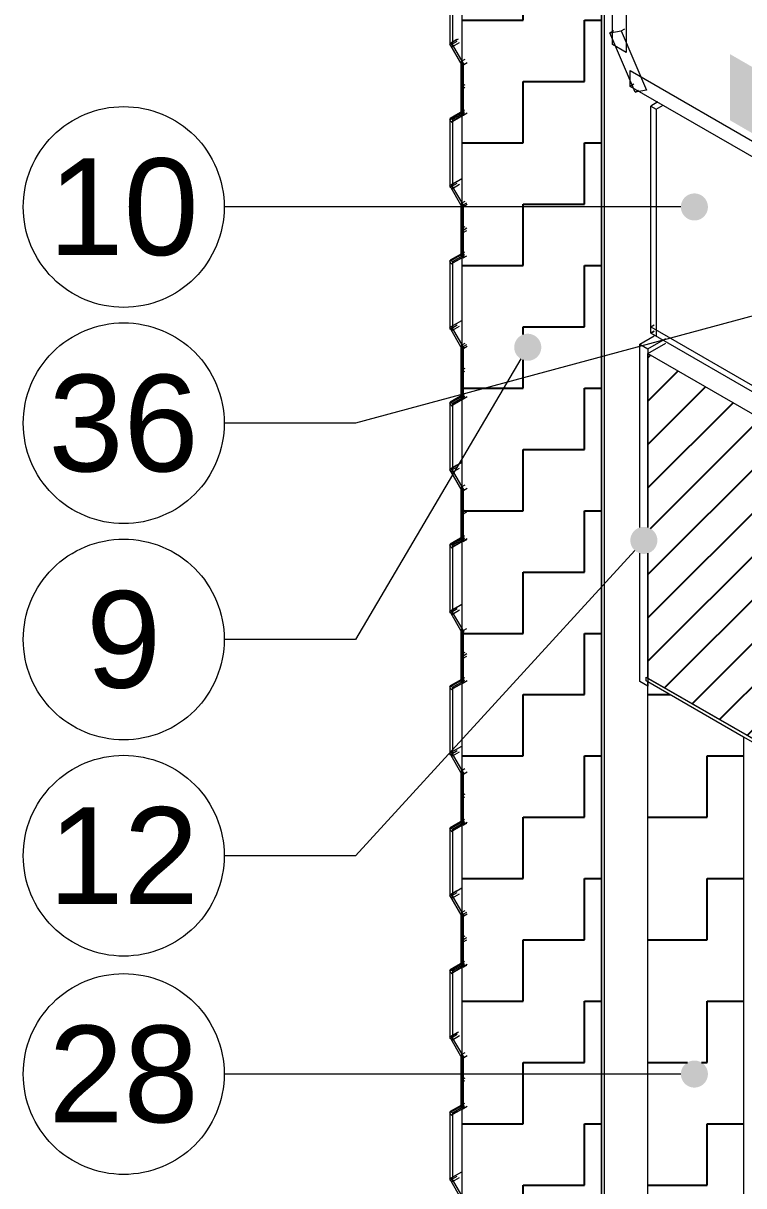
# Model space of a CAD drawing. Header units: millimetres. Extents: x 0 to 5940, y 0 to 8400.
# Drawn here: x 1170 to 1543, y 6318 to 6920 of the extents above; entities that cross this region are included whole.
import ezdxf

# ---------------------------------------------------------------- set-up
doc = ezdxf.new("R2010")
doc.units = ezdxf.units.MM
doc.header["$LTSCALE"] = 20
for name, color, linetype in [('2-DETALLES-ARISTAS', 7, 'Continuous'), ('2-DETALLES-RAYADOS', 8, 'Continuous'), ('3-TEXTOS', 7, 'Continuous')]:
    doc.layers.add(name, color=color, linetype=linetype)
doc.styles.add('ARIAL', font='arial.ttf')

msp = doc.modelspace()

# ---------------------------------------------------------------- hatches: boundary and pattern name
at = {"layer": '2-DETALLES-RAYADOS'}
h = msp.add_hatch(dxfattribs=at)
h.set_pattern_fill('ZIGZAG', scale=5)
h.paths.add_polyline_path([(1397.98, 6946.05), (1397.75, 6945.91), (1397.75, 6945.53), (1397.41, 6945.72), (1397.18, 6945.58), (1397.18, 6900.07), (1397.41, 6899.67), (1397.75, 6899.48), (1397.75, 6899.1), (1397.98, 6898.69), (1397.98, 6898.69), (1397.98, 6898.69), (1397.75, 6898.55), (1397.75, 6886.41), (1397.75, 6885.11), (1397.75, 6872.97), (1397.98, 6872.56), (1397.75, 6872.43), (1397.75, 6872.04), (1397.41, 6872.23), (1397.18, 6872.1), (1397.18, 6826.59), (1397.41, 6826.18), (1397.75, 6825.99), (1397.75, 6825.61), (1397.98, 6825.2), (1397.98, 6825.2), (1397.98, 6825.2), (1397.75, 6825.07), (1397.75, 6812.93), (1397.75, 6811.62), (1397.75, 6799.48), (1397.98, 6799.08), (1397.75, 6798.94), (1397.75, 6798.56), (1397.41, 6798.75), (1397.18, 6798.61), (1397.18, 6273.71), (1469.31, 6232.07), (1469.31, 6232.07), (1469.31, 6232.07), (1469.31, 7133.81), (1397.75, 7092.5), (1397.75, 7092.5), (1397.41, 7092.69), (1397.18, 7092.55), (1397.18, 7047.04), (1397.41, 7046.64), (1397.75, 7046.45), (1397.75, 7046.06), (1397.98, 7045.66), (1397.98, 7045.66), (1397.98, 7045.66), (1397.75, 7045.52), (1397.75, 7033.38), (1397.75, 7032.08), (1397.75, 7019.94), (1397.98, 7019.53), (1397.75, 7019.4), (1397.75, 7019.01), (1397.41, 7019.2), (1397.18, 7019.07), (1397.18, 6973.56), (1397.41, 6973.15), (1397.75, 6972.96), (1397.75, 6972.58), (1397.98, 6972.17), (1397.98, 6972.17), (1397.98, 6972.17), (1397.75, 6972.04), (1397.75, 6959.9), (1397.75, 6958.59), (1397.75, 6946.45)])
h.paths.add_polyline_path([(1438.09, 6751.5), (1437.99, 6750.83), (1437.82, 6750.16), (1437.59, 6749.51), (1437.29, 6748.89), (1436.94, 6748.3), (1436.53, 6747.76), (1436.07, 6747.24), (1435.56, 6746.78), (1435.01, 6746.37), (1434.42, 6746.02), (1433.8, 6745.73), (1433.15, 6745.49), (1432.49, 6745.33), (1431.81, 6745.23), (1431.12, 6745.19), (1430.43, 6745.23), (1429.76, 6745.33), (1429.09, 6745.49), (1428.44, 6745.73), (1427.82, 6746.02), (1427.23, 6746.37), (1426.68, 6746.78), (1426.17, 6747.24), (1425.71, 6747.76), (1425.3, 6748.3), (1424.95, 6748.89), (1424.65, 6749.51), (1424.42, 6750.16), (1424.25, 6750.83), (1424.15, 6751.5), (1424.12, 6752.19), (1424.15, 6752.88), (1424.25, 6753.56), (1424.42, 6754.22), (1424.65, 6754.87), (1424.95, 6755.5), (1425.3, 6756.08), (1425.71, 6756.63), (1426.17, 6757.14), (1426.68, 6757.61), (1427.23, 6758.01), (1427.82, 6758.37), (1428.44, 6758.66), (1429.09, 6758.89), (1429.76, 6759.06), (1430.43, 6759.16), (1431.12, 6759.19), (1431.81, 6759.16), (1432.49, 6759.06), (1433.15, 6758.89), (1433.8, 6758.66), (1434.42, 6758.37), (1435.01, 6758.01), (1435.56, 6757.61), (1436.07, 6757.14), (1436.53, 6756.63), (1436.94, 6756.08), (1437.29, 6755.5), (1437.59, 6754.87), (1437.82, 6754.22), (1437.99, 6753.56), (1438.09, 6752.88), (1438.12, 6752.19)])
h = msp.add_hatch(dxfattribs=at)
h.set_pattern_fill('AR-SAND', scale=0.4)
h.paths.add_polyline_path([(1931.51, 6674.27), (1931.04, 6673.76), (1930.53, 6673.3), (1929.98, 6672.89), (1929.4, 6672.54), (1928.77, 6672.24), (1928.12, 6672.01), (1927.46, 6671.84), (1926.78, 6671.74), (1926.09, 6671.71), (1925.4, 6671.74), (1924.73, 6671.84), (1924.06, 6672.01), (1923.41, 6672.24), (1922.79, 6672.54), (1922.2, 6672.89), (1921.65, 6673.3), (1921.14, 6673.76), (1920.68, 6674.27), (1920.27, 6674.82), (1919.92, 6675.41), (1919.63, 6676.03), (1919.39, 6676.68), (1919.23, 6677.34), (1919.13, 6678.02), (1919.09, 6678.71), (1919.13, 6679.4), (1919.23, 6680.08), (1919.39, 6680.74), (1919.63, 6681.39), (1919.92, 6682.01), (1920.03, 6682.2), (1535.77, 6904.05), (1535.77, 6869.76), (1535.77, 6869.76), (1535.77, 6869.76), (2226.62, 6470.9), (2256.32, 6488.05), (1932.14, 6675.21), (1931.91, 6674.82)])
h.paths.add_polyline_path([(1692.14, 6803.08), (1691.85, 6802.45), (1691.5, 6801.87), (1691.09, 6801.32), (1690.63, 6800.81), (1690.12, 6800.34), (1689.57, 6799.93), (1688.98, 6799.58), (1688.36, 6799.29), (1687.71, 6799.05), (1687.04, 6798.89), (1686.37, 6798.79), (1685.68, 6798.76), (1684.99, 6798.79), (1684.31, 6798.89), (1683.65, 6799.05), (1683, 6799.29), (1682.37, 6799.58), (1681.79, 6799.93), (1681.24, 6800.34), (1680.73, 6800.81), (1680.26, 6801.32), (1679.86, 6801.87), (1679.51, 6802.45), (1679.21, 6803.08), (1678.98, 6803.73), (1678.81, 6804.39), (1678.71, 6805.07), (1678.68, 6805.76), (1678.71, 6806.44), (1678.81, 6807.12), (1678.98, 6807.78), (1679.21, 6808.43), (1679.51, 6809.06), (1679.86, 6809.64), (1680.26, 6810.19), (1680.73, 6810.7), (1681.24, 6811.17), (1681.79, 6811.58), (1682.37, 6811.93), (1683, 6812.22), (1683.65, 6812.46), (1684.31, 6812.62), (1684.99, 6812.72), (1685.68, 6812.76), (1686.37, 6812.72), (1687.04, 6812.62), (1687.71, 6812.46), (1688.36, 6812.22), (1688.98, 6811.93), (1689.57, 6811.58), (1690.12, 6811.17), (1690.63, 6810.7), (1691.09, 6810.19), (1691.5, 6809.64), (1691.85, 6809.06), (1692.14, 6808.43), (1692.38, 6807.78), (1692.54, 6807.12), (1692.64, 6806.44), (1692.68, 6805.76), (1692.64, 6805.07), (1692.54, 6804.39), (1692.38, 6803.73)])
h.paths.add_polyline_path([(2046.1, 6595.69), (2045.93, 6595.03), (2045.7, 6594.38), (2045.4, 6593.76), (2045.05, 6593.17), (2044.64, 6592.62), (2044.18, 6592.11), (2043.67, 6591.65), (2043.12, 6591.24), (2042.53, 6590.89), (2041.91, 6590.59), (2041.26, 6590.36), (2040.59, 6590.19), (2039.92, 6590.09), (2039.23, 6590.06), (2038.54, 6590.09), (2037.86, 6590.19), (2037.2, 6590.36), (2036.55, 6590.59), (2035.93, 6590.89), (2035.34, 6591.24), (2034.79, 6591.65), (2034.28, 6592.11), (2033.82, 6592.62), (2033.41, 6593.17), (2033.06, 6593.76), (2032.76, 6594.38), (2032.53, 6595.03), (2032.36, 6595.69), (2032.26, 6596.37), (2032.23, 6597.06), (2032.26, 6597.75), (2032.36, 6598.43), (2032.53, 6599.09), (2032.76, 6599.74), (2033.06, 6600.36), (2033.41, 6600.95), (2033.82, 6601.5), (2034.28, 6602.01), (2034.79, 6602.47), (2035.34, 6602.88), (2035.93, 6603.23), (2036.55, 6603.53), (2037.2, 6603.76), (2037.86, 6603.93), (2038.54, 6604.03), (2039.23, 6604.06), (2039.92, 6604.03), (2040.59, 6603.93), (2041.26, 6603.76), (2041.91, 6603.53), (2042.53, 6603.23), (2043.12, 6602.88), (2043.67, 6602.47), (2044.18, 6602.01), (2044.64, 6601.5), (2045.05, 6600.95), (2045.4, 6600.36), (2045.7, 6599.74), (2045.93, 6599.09), (2046.1, 6598.43), (2046.2, 6597.75), (2046.23, 6597.06), (2046.2, 6596.37)])
h.paths.add_polyline_path([(2159.33, 6535.95), (2159.23, 6535.27), (2159.07, 6534.61), (2158.83, 6533.96), (2158.54, 6533.34), (2158.19, 6532.75), (2157.78, 6532.2), (2157.31, 6531.69), (2156.8, 6531.23), (2156.25, 6530.82), (2155.67, 6530.47), (2155.04, 6530.17), (2154.39, 6529.94), (2153.73, 6529.77), (2153.05, 6529.67), (2152.37, 6529.64), (2151.68, 6529.67), (2151, 6529.77), (2150.34, 6529.94), (2149.69, 6530.17), (2149.06, 6530.47), (2148.48, 6530.82), (2147.93, 6531.23), (2147.42, 6531.69), (2146.95, 6532.2), (2146.54, 6532.75), (2146.19, 6533.34), (2145.9, 6533.96), (2145.66, 6534.61), (2145.5, 6535.27), (2145.4, 6535.95), (2145.37, 6536.64), (2145.4, 6537.33), (2145.5, 6538.01), (2145.66, 6538.67), (2145.9, 6539.32), (2146.19, 6539.94), (2146.54, 6540.53), (2146.95, 6541.08), (2147.42, 6541.59), (2147.93, 6542.05), (2148.48, 6542.46), (2149.06, 6542.81), (2149.69, 6543.11), (2150.34, 6543.34), (2151, 6543.51), (2151.68, 6543.61), (2152.37, 6543.64), (2153.05, 6543.61), (2153.73, 6543.51), (2154.39, 6543.34), (2155.04, 6543.11), (2155.67, 6542.81), (2156.25, 6542.46), (2156.8, 6542.05), (2157.31, 6541.59), (2157.78, 6541.08), (2158.19, 6540.53), (2158.54, 6539.94), (2158.83, 6539.32), (2159.07, 6538.67), (2159.23, 6538.01), (2159.33, 6537.33), (2159.37, 6536.64)])
h = msp.add_hatch(dxfattribs=at)
h.set_pattern_fill('ANSI31', scale=5)
h.paths.add_polyline_path([(2110.41, 6224.62), (2223.08, 6159.57), (2223.08, 6159.57), (2223.08, 6327.6), (2223.08, 6327.6), (1493.35, 6748.92), (1493.35, 6658.84), (1493.9, 6658.64), (1494.53, 6658.35), (1495.11, 6657.99), (1495.66, 6657.59), (1496.17, 6657.12), (1496.64, 6656.61), (1497.05, 6656.06), (1497.4, 6655.48), (1497.69, 6654.85), (1497.92, 6654.2), (1498.09, 6653.54), (1498.19, 6652.86), (1498.22, 6652.17), (1498.19, 6651.48), (1498.09, 6650.81), (1497.92, 6650.14), (1497.69, 6649.49), (1497.4, 6648.87), (1497.05, 6648.28), (1496.64, 6647.73), (1496.17, 6647.22), (1495.66, 6646.76), (1495.11, 6646.35), (1494.53, 6646), (1493.9, 6645.71), (1493.35, 6645.51), (1493.35, 6580.72), (1824.27, 6389.66), (1873.77, 6452.53), (2059.98, 6345.02), (2060.72, 6345.13)])
h.paths.add_polyline_path([(2015.19, 6428.85), (2015.19, 6428.85), (2017.69, 6426.21), (2017.69, 6426.21), (2017.69, 6426.21), (2018.73, 6422.73), (2018.73, 6422.73), (2018.73, 6422.73), (2017.69, 6420.44), (2017.69, 6420.44), (2015.19, 6420.68), (2015.19, 6420.68), (2012.69, 6423.32), (2012.69, 6423.32), (2012.69, 6423.32), (2012.69, 6423.32), (2012.69, 6423.32), (2011.66, 6426.81), (2011.66, 6426.81), (2011.66, 6426.81), (2012.69, 6429.1), (2012.69, 6429.1), (2012.69, 6429.1)])
h.paths.add_polyline_path([(1810.02, 6536.77), (1809.92, 6536.09), (1809.76, 6535.43), (1809.52, 6534.78), (1809.23, 6534.15), (1808.88, 6533.57), (1808.47, 6533.02), (1808.01, 6532.51), (1807.5, 6532.04), (1806.95, 6531.64), (1806.36, 6531.28), (1805.74, 6530.99), (1805.09, 6530.76), (1804.42, 6530.59), (1803.75, 6530.49), (1803.06, 6530.46), (1802.37, 6530.49), (1801.69, 6530.59), (1801.03, 6530.76), (1800.38, 6530.99), (1799.75, 6531.28), (1799.17, 6531.64), (1798.62, 6532.04), (1798.11, 6532.51), (1797.64, 6533.02), (1797.24, 6533.57), (1796.88, 6534.15), (1796.59, 6534.78), (1796.36, 6535.43), (1796.19, 6536.09), (1796.09, 6536.77), (1796.06, 6537.46), (1796.09, 6538.15), (1796.19, 6538.82), (1796.36, 6539.49), (1796.59, 6540.14), (1796.88, 6540.76), (1797.24, 6541.35), (1797.64, 6541.89), (1798.11, 6542.41), (1798.62, 6542.87), (1799.17, 6543.28), (1799.75, 6543.63), (1800.38, 6543.92), (1801.03, 6544.16), (1801.69, 6544.32), (1802.37, 6544.42), (1803.06, 6544.46), (1803.75, 6544.42), (1804.42, 6544.32), (1805.09, 6544.16), (1805.74, 6543.92), (1806.36, 6543.63), (1806.95, 6543.28), (1807.5, 6542.87), (1808.01, 6542.41), (1808.47, 6541.89), (1808.88, 6541.35), (1809.23, 6540.76), (1809.52, 6540.14), (1809.76, 6539.49), (1809.92, 6538.82), (1810.02, 6538.15), (1810.06, 6537.46)])
h = msp.add_hatch(dxfattribs=at)
h.set_pattern_fill('ZIGZAG', scale=5)
h.paths.add_polyline_path([(1542.84, 6550.34), (1493.35, 6578.92), (1493.35, 6576.64), (1493.35, 6576.64), (1493.35, 6576.64), (1493.35, 6221.46), (1493.35, 6221.46), (1493.35, 6221.46), (1542.84, 6192.88)])
h.paths.add_polyline_path([(1524.35, 6375.1), (1524.25, 6374.43), (1524.09, 6373.76), (1523.85, 6373.11), (1523.56, 6372.49), (1523.21, 6371.9), (1522.8, 6371.35), (1522.34, 6370.84), (1521.83, 6370.38), (1521.28, 6369.97), (1520.69, 6369.62), (1520.07, 6369.32), (1519.42, 6369.09), (1518.75, 6368.92), (1518.08, 6368.82), (1517.39, 6368.79), (1516.7, 6368.82), (1516.02, 6368.92), (1515.36, 6369.09), (1514.71, 6369.32), (1514.08, 6369.62), (1513.5, 6369.97), (1512.95, 6370.38), (1512.44, 6370.84), (1511.97, 6371.35), (1511.57, 6371.9), (1511.22, 6372.49), (1510.92, 6373.11), (1510.69, 6373.76), (1510.52, 6374.43), (1510.42, 6375.1), (1510.39, 6375.79), (1510.42, 6376.48), (1510.52, 6377.16), (1510.69, 6377.82), (1510.92, 6378.47), (1511.22, 6379.09), (1511.57, 6379.68), (1511.97, 6380.23), (1512.44, 6380.74), (1512.95, 6381.2), (1513.5, 6381.61), (1514.08, 6381.96), (1514.71, 6382.26), (1515.36, 6382.49), (1516.02, 6382.66), (1516.7, 6382.76), (1517.39, 6382.79), (1518.08, 6382.76), (1518.75, 6382.66), (1519.42, 6382.49), (1520.07, 6382.26), (1520.69, 6381.96), (1521.28, 6381.61), (1521.83, 6381.2), (1522.34, 6380.74), (1522.8, 6380.23), (1523.21, 6379.68), (1523.56, 6379.09), (1523.85, 6378.47), (1524.09, 6377.82), (1524.25, 6377.16), (1524.35, 6376.48), (1524.39, 6375.79)])
at = {"layer": '3-TEXTOS'}
h = msp.add_hatch(color=7, dxfattribs=at)
h.dxf.hatch_style = 1
h.paths.add_polyline_path([(1524.39, 6824.86), (1524.35, 6824.17), (1524.25, 6823.5), (1524.09, 6822.83), (1523.85, 6822.18), (1523.56, 6821.56), (1523.21, 6820.97), (1522.8, 6820.42), (1522.34, 6819.91), (1521.83, 6819.45), (1521.28, 6819.04), (1520.69, 6818.69), (1520.07, 6818.39), (1519.42, 6818.16), (1518.75, 6817.99), (1518.08, 6817.89), (1517.39, 6817.86), (1516.7, 6817.89), (1516.02, 6817.99), (1515.36, 6818.16), (1514.71, 6818.39), (1514.08, 6818.69), (1513.5, 6819.04), (1512.95, 6819.45), (1512.44, 6819.91), (1511.97, 6820.42), (1511.57, 6820.97), (1511.22, 6821.56), (1510.92, 6822.18), (1510.69, 6822.83), (1510.52, 6823.5), (1510.42, 6824.17), (1510.39, 6824.86), (1510.42, 6825.55), (1510.52, 6826.23), (1510.69, 6826.89), (1510.92, 6827.54), (1511.22, 6828.16), (1511.57, 6828.75), (1511.97, 6829.3), (1512.44, 6829.81), (1512.95, 6830.27), (1513.5, 6830.68), (1514.08, 6831.03), (1514.71, 6831.33), (1515.36, 6831.56), (1516.02, 6831.73), (1516.7, 6831.83), (1517.39, 6831.86), (1518.08, 6831.83), (1518.75, 6831.73), (1519.42, 6831.56), (1520.07, 6831.33), (1520.69, 6831.03), (1521.28, 6830.68), (1521.83, 6830.27), (1522.34, 6829.81), (1522.8, 6829.3), (1523.21, 6828.75), (1523.56, 6828.16), (1523.85, 6827.54), (1524.09, 6826.89), (1524.25, 6826.23), (1524.35, 6825.55)])
h = msp.add_hatch(color=7, dxfattribs=at)
h.dxf.hatch_style = 1
h.paths.add_polyline_path([(1438.12, 6752.19), (1438.09, 6751.5), (1437.99, 6750.83), (1437.82, 6750.16), (1437.59, 6749.51), (1437.29, 6748.89), (1436.94, 6748.3), (1436.53, 6747.76), (1436.07, 6747.24), (1435.56, 6746.78), (1435.01, 6746.37), (1434.42, 6746.02), (1433.8, 6745.73), (1433.15, 6745.49), (1432.49, 6745.33), (1431.81, 6745.23), (1431.12, 6745.19), (1430.43, 6745.23), (1429.76, 6745.33), (1429.09, 6745.49), (1428.44, 6745.73), (1427.82, 6746.02), (1427.23, 6746.37), (1426.68, 6746.78), (1426.17, 6747.24), (1425.71, 6747.76), (1425.3, 6748.3), (1424.95, 6748.89), (1424.65, 6749.51), (1424.42, 6750.16), (1424.25, 6750.83), (1424.15, 6751.5), (1424.12, 6752.19), (1424.15, 6752.88), (1424.25, 6753.56), (1424.42, 6754.22), (1424.65, 6754.87), (1424.95, 6755.5), (1425.3, 6756.08), (1425.71, 6756.63), (1426.17, 6757.14), (1426.68, 6757.61), (1427.23, 6758.01), (1427.82, 6758.37), (1428.44, 6758.66), (1429.09, 6758.89), (1429.76, 6759.06), (1430.43, 6759.16), (1431.12, 6759.19), (1431.81, 6759.16), (1432.49, 6759.06), (1433.15, 6758.89), (1433.8, 6758.66), (1434.42, 6758.37), (1435.01, 6758.01), (1435.56, 6757.61), (1436.07, 6757.14), (1436.53, 6756.63), (1436.94, 6756.08), (1437.29, 6755.5), (1437.59, 6754.87), (1437.82, 6754.22), (1437.99, 6753.56), (1438.09, 6752.88)])
h = msp.add_hatch(color=7, dxfattribs=at)
h.dxf.hatch_style = 1
h.paths.add_polyline_path([(1498.22, 6652.17), (1498.19, 6651.48), (1498.09, 6650.81), (1497.92, 6650.14), (1497.69, 6649.49), (1497.4, 6648.87), (1497.05, 6648.28), (1496.64, 6647.73), (1496.17, 6647.22), (1495.66, 6646.76), (1495.11, 6646.35), (1494.53, 6646), (1493.9, 6645.71), (1493.25, 6645.47), (1492.59, 6645.31), (1491.91, 6645.21), (1491.22, 6645.17), (1490.54, 6645.21), (1489.86, 6645.31), (1489.2, 6645.47), (1488.55, 6645.71), (1487.92, 6646), (1487.34, 6646.35), (1486.79, 6646.76), (1486.28, 6647.22), (1485.81, 6647.73), (1485.4, 6648.28), (1485.05, 6648.87), (1484.76, 6649.49), (1484.52, 6650.14), (1484.36, 6650.81), (1484.26, 6651.48), (1484.23, 6652.17), (1484.26, 6652.86), (1484.36, 6653.54), (1484.52, 6654.2), (1484.76, 6654.85), (1485.05, 6655.48), (1485.4, 6656.06), (1485.81, 6656.61), (1486.28, 6657.12), (1486.79, 6657.59), (1487.34, 6657.99), (1487.92, 6658.35), (1488.55, 6658.64), (1489.2, 6658.87), (1489.86, 6659.04), (1490.54, 6659.14), (1491.22, 6659.17), (1491.91, 6659.14), (1492.59, 6659.04), (1493.25, 6658.87), (1493.9, 6658.64), (1494.53, 6658.35), (1495.11, 6657.99), (1495.66, 6657.59), (1496.17, 6657.12), (1496.64, 6656.61), (1497.05, 6656.06), (1497.4, 6655.48), (1497.69, 6654.85), (1497.92, 6654.2), (1498.09, 6653.54), (1498.19, 6652.86)])
h = msp.add_hatch(color=7, dxfattribs=at)
h.dxf.hatch_style = 1
h.paths.add_polyline_path([(1524.39, 6375.79), (1524.35, 6375.1), (1524.25, 6374.43), (1524.09, 6373.76), (1523.85, 6373.11), (1523.56, 6372.49), (1523.21, 6371.9), (1522.8, 6371.35), (1522.34, 6370.84), (1521.83, 6370.38), (1521.28, 6369.97), (1520.69, 6369.62), (1520.07, 6369.32), (1519.42, 6369.09), (1518.75, 6368.92), (1518.08, 6368.82), (1517.39, 6368.79), (1516.7, 6368.82), (1516.02, 6368.92), (1515.36, 6369.09), (1514.71, 6369.32), (1514.08, 6369.62), (1513.5, 6369.97), (1512.95, 6370.38), (1512.44, 6370.84), (1511.97, 6371.35), (1511.57, 6371.9), (1511.22, 6372.49), (1510.92, 6373.11), (1510.69, 6373.76), (1510.52, 6374.43), (1510.42, 6375.1), (1510.39, 6375.79), (1510.42, 6376.48), (1510.52, 6377.16), (1510.69, 6377.82), (1510.92, 6378.47), (1511.22, 6379.09), (1511.57, 6379.68), (1511.97, 6380.23), (1512.44, 6380.74), (1512.95, 6381.2), (1513.5, 6381.61), (1514.08, 6381.96), (1514.71, 6382.26), (1515.36, 6382.49), (1516.02, 6382.66), (1516.7, 6382.76), (1517.39, 6382.79), (1518.08, 6382.76), (1518.75, 6382.66), (1519.42, 6382.49), (1520.07, 6382.26), (1520.69, 6381.96), (1521.28, 6381.61), (1521.83, 6381.2), (1522.34, 6380.74), (1522.8, 6380.23), (1523.21, 6379.68), (1523.56, 6379.09), (1523.85, 6378.47), (1524.09, 6377.82), (1524.25, 6377.16), (1524.35, 6376.48)])

# ---------------------------------------------------------------- linework, layer by layer
at = {"layer": '2-DETALLES-ARISTAS', "color": 7, "lineweight": 18}
for p, q in [((1397.18, 6273.71), (1397.18, 7180.03)), ((1469.31, 7138.38), (1469.31, 6232.07)), ((1469.31, 6232.07), (1469.31, 7138.38)), ((1470.72, 7137.57), (1470.72, 6231.26)), ((1474.96, 6908.95), (1474.96, 7129.4)), ((1482.03, 7125.32), (1482.03, 6904.87)), ((1390.96, 6908.62), (1390.96, 6944.22)), ((1392.09, 6943.57), (1392.09, 6907.97)), ((1391.52, 6909.87), (1395.22, 6912.01)), ((1475.46, 6916.08), (1473.61, 6915.01)), ((1473.61, 6915.01), (1479.54, 6916.04)), ((1486.65, 6884.3), (1473.61, 6915.01)), ((1479.54, 6916.04), (1481.39, 6917.11)), ((1479.54, 6916.04), (1492.58, 6885.33)), ((1394.42, 6911.55), (1390.72, 6909.41)), ((1390.72, 6909.41), (1391.52, 6909.87)), ((1397.18, 6898.23), (1390.72, 6909.41)), ((1390.96, 6908.62), (1394.66, 6910.76)), ((1392.09, 6907.97), (1390.96, 6908.62)), ((1391.52, 6909.87), (1397.98, 6898.69)), ((1392.09, 6907.97), (1395.79, 6910.11)), ((1482.03, 6904.87), (1474.96, 6908.95)), ((1398.46, 6901.2), (1396.61, 6900.13)), ((1396.61, 6885.76), (1396.61, 6900.13)), ((1396.61, 6900.13), (1397.75, 6899.48)), ((1397.98, 6898.69), (1399.83, 6899.76)), ((1397.98, 6898.69), (1397.18, 6898.23)), ((1397.75, 6899.48), (1397.75, 6885.11)), ((1484.15, 6895.48), (2223.08, 6468.86)), ((1484.15, 6887.31), (1484.15, 6895.48)), ((1398.46, 6888.14), (1396.61, 6887.07)), ((1486.01, 6888.38), (1484.15, 6887.31)), ((1396.61, 6872.7), (1396.61, 6887.07)), ((1396.61, 6887.07), (1397.75, 6886.41)), ((1396.61, 6885.76), (1398.46, 6886.83)), ((1397.75, 6885.11), (1396.61, 6885.76)), ((1397.75, 6886.41), (1397.75, 6872.04)), ((2223.08, 6460.69), (1484.15, 6887.31)), ((1486.65, 6884.3), (1488.51, 6885.37)), ((1492.58, 6885.33), (1486.65, 6884.3)), ((1498.47, 6879.25), (1494.76, 6877.11)), ((1494.76, 6759.53), (1494.76, 6877.11)), ((1494.76, 6877.11), (1497.59, 6875.47)), ((1497.59, 6875.47), (1501.3, 6877.61)), ((1390.72, 6870.22), (1398.12, 6874.49)), ((1390.72, 6870.22), (1397.18, 6873.95)), ((1391.52, 6868.83), (1390.72, 6870.22)), ((1398.36, 6875.01), (1390.96, 6870.74)), ((1390.96, 6835.14), (1390.96, 6870.74)), ((1390.96, 6870.74), (1392.09, 6870.08)), ((1397.98, 6872.56), (1391.52, 6868.83)), ((1391.52, 6868.83), (1397.07, 6872.04)), ((1392.09, 6870.08), (1397.64, 6873.29)), ((1392.09, 6870.08), (1392.09, 6834.48)), ((1396.61, 6872.7), (1398.46, 6873.77)), ((1397.75, 6872.04), (1396.61, 6872.7)), ((1397.18, 6873.95), (1397.98, 6872.56)), ((1397.98, 6872.56), (1399.83, 6873.63)), ((1497.59, 6875.47), (1497.59, 6757.9)), ((1391.52, 6836.39), (1397.07, 6839.59)), ((1394.42, 6838.06), (1390.72, 6835.93)), ((1390.72, 6835.93), (1391.52, 6836.39)), ((1397.18, 6824.74), (1390.72, 6835.93)), ((1390.96, 6835.14), (1394.66, 6837.27)), ((1392.09, 6834.48), (1390.96, 6835.14)), ((1391.52, 6836.39), (1397.98, 6825.2)), ((1392.09, 6834.48), (1395.79, 6836.62)), ((1398.46, 6827.71), (1396.61, 6826.65)), ((1396.61, 6812.28), (1396.61, 6826.65)), ((1396.61, 6826.65), (1397.75, 6825.99)), ((1397.98, 6825.2), (1397.18, 6824.74)), ((1397.75, 6825.99), (1399.6, 6827.06)), ((1397.75, 6825.99), (1397.75, 6811.62)), ((1397.98, 6825.2), (1399.83, 6826.27)), ((1398.46, 6814.65), (1396.61, 6813.58)), ((1396.61, 6799.21), (1396.61, 6813.58)), ((1396.61, 6813.58), (1397.75, 6812.93)), ((1396.61, 6812.28), (1398.46, 6813.34)), ((1397.75, 6811.62), (1396.61, 6812.28)), ((1397.75, 6812.93), (1399.6, 6814)), ((1397.75, 6812.93), (1397.75, 6798.56)), ((1397.75, 6811.62), (1399.6, 6812.69)), ((1390.72, 6796.73), (1398.12, 6801.01)), ((1390.72, 6796.73), (1397.18, 6800.46)), ((1398.36, 6801.53), (1390.96, 6797.25)), ((1397.98, 6799.08), (1391.52, 6795.35)), ((1391.52, 6795.35), (1397.07, 6798.55)), ((1392.09, 6796.6), (1397.64, 6799.8)), ((1396.61, 6799.21), (1398.46, 6800.28)), ((1397.75, 6798.56), (1396.61, 6799.21)), ((1397.18, 6800.46), (1397.98, 6799.08)), ((1397.75, 6798.56), (1399.6, 6799.63)), ((1391.52, 6795.35), (1390.72, 6796.73)), ((1390.96, 6761.65), (1390.96, 6797.25)), ((1390.96, 6797.25), (1392.09, 6796.6)), ((1392.09, 6796.6), (1392.09, 6761)), ((1394.42, 6764.58), (1390.72, 6762.44)), ((1390.72, 6762.44), (1391.52, 6762.9)), ((1397.18, 6751.26), (1390.72, 6762.44)), ((1390.96, 6761.65), (1394.66, 6763.79)), ((1392.09, 6761), (1390.96, 6761.65)), ((1391.52, 6762.9), (1397.07, 6766.11)), ((1391.52, 6762.9), (1397.98, 6751.72)), ((1392.09, 6761), (1395.79, 6763.14)), ((1494.76, 6762.8), (1496.61, 6763.87)), ((1494.76, 6762.8), (1581.03, 6712.99)), ((1494.76, 6759.53), (1494.76, 6762.8)), ((1489.1, 6753.81), (1496.52, 6758.1)), ((1493.35, 6751.37), (1502.62, 6756.72)), ((1494.76, 6759.53), (1496.61, 6760.6)), ((1496.61, 6760.6), (1494.76, 6759.53)), ((1497.59, 6757.9), (1494.76, 6759.53)), ((1581.03, 6709.72), (1494.76, 6759.53)), ((1398.46, 6754.23), (1396.61, 6753.16)), ((1396.61, 6738.79), (1396.61, 6753.16)), ((1396.61, 6753.16), (1397.75, 6752.51)), ((1397.98, 6751.72), (1397.18, 6751.26)), ((1397.75, 6752.51), (1399.6, 6753.58)), ((1397.75, 6752.51), (1397.75, 6738.14)), ((1397.98, 6751.72), (1399.83, 6752.79)), ((1489.1, 6753.81), (1493.35, 6751.37)), ((1489.1, 6658.84), (1489.1, 6753.81)), ((1493.35, 6748.92), (1502.62, 6754.27)), ((1493.35, 6751.37), (1493.35, 6658.84)), ((1493.35, 6748.92), (2223.08, 6327.6)), ((1493.35, 6658.84), (1493.35, 6748.92)), ((1398.46, 6741.17), (1396.61, 6740.1)), ((1396.61, 6725.73), (1396.61, 6740.1)), ((1396.61, 6740.1), (1397.75, 6739.44)), ((1396.61, 6738.79), (1398.46, 6739.86)), ((1397.75, 6738.14), (1396.61, 6738.79)), ((1397.75, 6739.44), (1397.75, 6725.07)), ((1390.72, 6723.25), (1398.12, 6727.52)), ((1390.72, 6723.25), (1397.18, 6726.98)), ((1398.36, 6728.04), (1390.96, 6723.77)), ((1397.98, 6725.59), (1391.52, 6721.86)), ((1392.09, 6723.11), (1397.64, 6726.32)), ((1396.61, 6725.73), (1398.46, 6726.8)), ((1397.75, 6725.07), (1396.61, 6725.73)), ((1397.18, 6726.98), (1397.98, 6725.59)), ((1397.98, 6725.59), (1399.83, 6726.66)), ((1391.52, 6721.86), (1390.72, 6723.25)), ((1390.96, 6688.17), (1390.96, 6723.77)), ((1390.96, 6723.77), (1392.09, 6723.11)), ((1391.52, 6721.86), (1397.07, 6725.07)), ((1392.09, 6723.11), (1392.09, 6687.52)), ((1394.42, 6691.09), (1390.72, 6688.96)), ((1390.72, 6688.96), (1391.52, 6689.42)), ((1397.18, 6677.77), (1390.72, 6688.96)), ((1390.96, 6688.17), (1394.66, 6690.31)), ((1391.52, 6689.42), (1397.07, 6692.62)), ((1391.52, 6689.42), (1397.98, 6678.24)), ((1392.09, 6687.52), (1395.79, 6689.65)), ((1392.09, 6687.52), (1390.96, 6688.17)), ((1398.46, 6680.74), (1396.61, 6679.68)), ((1396.61, 6665.31), (1396.61, 6679.68)), ((1396.61, 6679.68), (1397.75, 6679.02)), ((1397.98, 6678.24), (1397.18, 6677.77)), ((1397.75, 6679.02), (1397.75, 6664.65)), ((1397.98, 6678.24), (1399.83, 6679.3)), ((1398.46, 6667.68), (1396.61, 6666.61)), ((1396.61, 6652.24), (1396.61, 6666.61)), ((1396.61, 6666.61), (1397.75, 6665.96)), ((1396.61, 6665.31), (1398.46, 6666.37)), ((1397.75, 6664.65), (1396.61, 6665.31)), ((1397.75, 6665.96), (1399.6, 6667.03)), ((1397.75, 6665.96), (1397.75, 6651.59)), ((1390.72, 6649.77), (1398.12, 6654.04)), ((1390.72, 6649.77), (1397.18, 6653.49)), ((1398.36, 6654.56), (1390.96, 6650.28)), ((1392.09, 6649.63), (1397.64, 6652.83)), ((1396.61, 6652.24), (1398.46, 6653.31)), ((1397.18, 6653.49), (1397.98, 6652.11)), ((1397.98, 6652.11), (1399.83, 6653.18)), ((1391.52, 6648.38), (1390.72, 6649.77)), ((1390.96, 6614.68), (1390.96, 6650.28)), ((1390.96, 6650.28), (1392.09, 6649.63)), ((1397.98, 6652.11), (1391.52, 6648.38)), ((1391.52, 6648.38), (1397.07, 6651.58)), ((1392.09, 6649.63), (1392.09, 6614.03)), ((1397.75, 6651.59), (1396.61, 6652.24)), ((1397.75, 6651.59), (1399.6, 6652.66)), ((1489.1, 6579.08), (1489.1, 6645.51)), ((1493.35, 6580.72), (1493.35, 6645.51)), ((1493.35, 6645.51), (1493.35, 6576.64)), ((1394.42, 6617.61), (1390.72, 6615.47)), ((1390.96, 6614.68), (1394.66, 6616.82)), ((1391.52, 6615.93), (1397.07, 6619.14)), ((1390.72, 6615.47), (1391.52, 6615.93)), ((1397.18, 6604.29), (1390.72, 6615.47)), ((1392.09, 6614.03), (1390.96, 6614.68)), ((1391.52, 6615.93), (1397.98, 6604.75)), ((1392.09, 6614.03), (1395.79, 6616.17)), ((1396.61, 6591.82), (1396.61, 6606.19)), ((1396.61, 6606.19), (1397.75, 6605.54)), ((1397.98, 6604.75), (1397.18, 6604.29)), ((1397.75, 6605.54), (1399.6, 6606.61)), ((1397.75, 6605.54), (1397.75, 6591.17)), ((1398.46, 6594.2), (1396.61, 6593.13)), ((1396.61, 6578.76), (1396.61, 6593.13)), ((1396.61, 6593.13), (1397.75, 6592.47)), ((1396.61, 6591.82), (1398.46, 6592.89)), ((1397.75, 6592.47), (1399.6, 6593.54)), ((1397.75, 6591.17), (1396.61, 6591.82)), ((1397.75, 6592.47), (1397.75, 6578.1)), ((1397.75, 6591.17), (1399.6, 6592.24)), ((1398.36, 6581.07), (1390.96, 6576.8)), ((1492.5, 6581.37), (1825.12, 6389.33)), ((1492.5, 6579.41), (1492.5, 6581.37)), ((1824.27, 6389.66), (1493.35, 6580.72)), ((1390.72, 6576.28), (1398.12, 6580.55)), ((1390.72, 6576.28), (1397.18, 6580.01)), ((1391.52, 6574.89), (1390.72, 6576.28)), ((1390.96, 6541.2), (1390.96, 6576.8)), ((1390.96, 6576.8), (1392.09, 6576.15)), ((1397.98, 6578.62), (1391.52, 6574.89)), ((1391.52, 6574.89), (1397.07, 6578.1)), ((1392.09, 6576.15), (1397.64, 6579.35)), ((1392.09, 6576.15), (1392.09, 6540.55)), ((1396.61, 6578.76), (1398.46, 6579.83)), ((1397.75, 6578.1), (1396.61, 6578.76)), ((1397.18, 6580.01), (1397.98, 6578.62)), ((1397.98, 6578.62), (1399.83, 6579.69)), ((1493.35, 6576.64), (1489.1, 6579.08)), ((1825.12, 6387.37), (1492.5, 6579.41)), ((1493.35, 6579.08), (1542.84, 6550.51)), ((1493.35, 6221.46), (1493.35, 6579.08)), ((1542.84, 6550.51), (1542.84, 6192.88)), ((1391.52, 6542.45), (1397.07, 6545.65)), ((1394.42, 6544.12), (1390.72, 6541.99)), ((1390.72, 6541.99), (1391.52, 6542.45)), ((1397.18, 6530.8), (1390.72, 6541.99)), ((1390.96, 6541.2), (1394.66, 6543.34)), ((1392.09, 6540.55), (1390.96, 6541.2)), ((1391.52, 6542.45), (1397.98, 6531.27)), ((1392.09, 6540.55), (1395.79, 6542.68)), ((1398.46, 6533.78), (1396.61, 6532.71)), ((1396.61, 6518.34), (1396.61, 6532.71)), ((1396.61, 6532.71), (1397.75, 6532.05)), ((1397.98, 6531.27), (1397.18, 6530.8)), ((1397.75, 6532.05), (1397.75, 6517.68)), ((1397.98, 6531.27), (1399.83, 6532.33)), ((1398.46, 6520.71), (1396.61, 6519.64)), ((1396.61, 6505.27), (1396.61, 6519.64)), ((1396.61, 6519.64), (1397.75, 6518.99)), ((1396.61, 6518.34), (1398.46, 6519.41)), ((1397.75, 6517.68), (1396.61, 6518.34)), ((1397.75, 6518.99), (1397.75, 6504.62)), ((1390.72, 6502.8), (1398.12, 6507.07)), ((1390.72, 6502.8), (1397.18, 6506.52)), ((1391.52, 6501.41), (1390.72, 6502.8)), ((1398.36, 6507.59), (1390.96, 6503.31)), ((1390.96, 6467.71), (1390.96, 6503.31)), ((1390.96, 6503.31), (1392.09, 6502.66)), ((1397.98, 6505.14), (1391.52, 6501.41)), ((1391.52, 6501.41), (1397.07, 6504.61)), ((1392.09, 6502.66), (1397.64, 6505.86)), ((1392.09, 6502.66), (1392.09, 6467.06)), ((1396.61, 6505.27), (1398.46, 6506.34)), ((1397.75, 6504.62), (1396.61, 6505.27)), ((1397.18, 6506.52), (1397.98, 6505.14)), ((1397.75, 6504.62), (1399.6, 6505.69)), ((1397.98, 6505.14), (1399.83, 6506.21)), ((1394.42, 6470.64), (1390.72, 6468.5)), ((1390.72, 6468.5), (1391.52, 6468.96)), ((1397.18, 6457.32), (1390.72, 6468.5)), ((1390.96, 6467.71), (1394.66, 6469.85)), ((1392.09, 6467.06), (1390.96, 6467.71)), ((1391.52, 6468.96), (1397.07, 6472.17)), ((1391.52, 6468.96), (1397.98, 6457.78)), ((1392.09, 6467.06), (1395.79, 6469.2)), ((1398.46, 6460.29), (1396.61, 6459.22)), ((1396.61, 6444.85), (1396.61, 6459.22)), ((1396.61, 6459.22), (1397.75, 6458.57)), ((1397.98, 6457.78), (1397.18, 6457.32)), ((1397.75, 6458.57), (1399.6, 6459.64)), ((1397.75, 6458.57), (1397.75, 6444.2)), ((1397.98, 6457.78), (1399.83, 6458.85)), ((1398.46, 6447.23), (1396.61, 6446.16)), ((1396.61, 6431.79), (1396.61, 6446.16)), ((1396.61, 6446.16), (1397.75, 6445.51)), ((1396.61, 6444.85), (1398.46, 6445.92)), ((1397.75, 6444.2), (1396.61, 6444.85)), ((1397.75, 6445.51), (1399.6, 6446.57)), ((1397.75, 6445.51), (1397.75, 6431.14)), ((1397.75, 6444.2), (1399.6, 6445.27)), ((1390.72, 6429.31), (1398.12, 6433.58)), ((1390.72, 6429.31), (1397.18, 6433.04)), ((1398.36, 6434.1), (1390.96, 6429.83)), ((1397.98, 6431.65), (1391.52, 6427.93)), ((1391.52, 6427.93), (1397.07, 6431.13)), ((1392.09, 6429.18), (1397.64, 6432.38)), ((1396.61, 6431.79), (1398.46, 6432.86)), ((1397.75, 6431.14), (1396.61, 6431.79)), ((1397.18, 6433.04), (1397.98, 6431.65)), ((1397.75, 6431.14), (1399.6, 6432.2)), ((1397.98, 6431.65), (1399.83, 6432.72)), ((1391.52, 6427.93), (1390.72, 6429.31)), ((1390.96, 6394.23), (1390.96, 6429.83)), ((1390.96, 6429.83), (1392.09, 6429.18)), ((1392.09, 6429.18), (1392.09, 6393.58)), ((1394.42, 6397.15), (1390.72, 6395.02)), ((1390.72, 6395.02), (1391.52, 6395.48)), ((1397.18, 6383.83), (1390.72, 6395.02)), ((1390.96, 6394.23), (1394.66, 6396.37)), ((1392.09, 6393.58), (1390.96, 6394.23)), ((1391.52, 6395.48), (1395.22, 6397.62)), ((1391.52, 6395.48), (1397.98, 6384.3)), ((1392.09, 6393.58), (1395.79, 6395.71)), ((1398.46, 6386.81), (1396.61, 6385.74)), ((1396.61, 6371.37), (1396.61, 6385.74)), ((1396.61, 6385.74), (1397.75, 6385.08)), ((1397.98, 6384.3), (1397.18, 6383.83)), ((1397.75, 6385.08), (1397.75, 6370.71)), ((1397.98, 6384.3), (1399.83, 6385.36)), ((1398.46, 6373.74), (1396.61, 6372.67)), ((1396.61, 6358.3), (1396.61, 6372.67)), ((1396.61, 6372.67), (1397.75, 6372.02)), ((1396.61, 6371.37), (1398.46, 6372.44)), ((1397.75, 6370.71), (1396.61, 6371.37)), ((1397.75, 6372.02), (1397.75, 6357.65)), ((1390.72, 6355.83), (1398.12, 6360.1)), ((1390.72, 6355.83), (1397.18, 6359.55)), ((1398.36, 6360.62), (1390.96, 6356.34)), ((1397.98, 6358.17), (1391.52, 6354.44)), ((1392.09, 6355.69), (1397.64, 6358.9)), ((1396.61, 6358.3), (1398.46, 6359.37)), ((1397.75, 6357.65), (1396.61, 6358.3)), ((1397.18, 6359.55), (1397.98, 6358.17)), ((1397.98, 6358.17), (1399.83, 6359.24)), ((1391.52, 6354.44), (1390.72, 6355.83)), ((1390.96, 6320.75), (1390.96, 6356.34)), ((1390.96, 6356.34), (1392.09, 6355.69)), ((1391.52, 6354.44), (1397.07, 6357.65)), ((1392.09, 6355.69), (1392.09, 6320.09)), ((1394.42, 6323.67), (1390.72, 6321.53)), ((1390.72, 6321.53), (1391.52, 6322)), ((1390.96, 6320.75), (1394.66, 6322.88)), ((1391.52, 6322), (1397.07, 6325.2)), ((1391.52, 6322), (1397.98, 6310.81)), ((1392.09, 6320.09), (1395.79, 6322.23)), ((1397.18, 6310.35), (1390.72, 6321.53)), ((1392.09, 6320.09), (1390.96, 6320.75))]:
    msp.add_line(p, q, dxfattribs=at)
at = {"layer": '3-TEXTOS', "color": 7, "lineweight": 18}
for points in [[(1273.95, 6824.86), (1273.88, 6822.31), (1273.7, 6819.76), (1273.38, 6817.23), (1272.95, 6814.72), (1272.39, 6812.22), (1271.71, 6809.77), (1270.91, 6807.35), (1269.99, 6804.96), (1268.95, 6802.63), (1267.81, 6800.35), (1266.55, 6798.13), (1265.18, 6795.97), (1263.71, 6793.88), (1262.14, 6791.87), (1260.48, 6789.94), (1258.71, 6788.09), (1256.86, 6786.33), (1254.93, 6784.66), (1252.92, 6783.1), (1250.83, 6781.63), (1248.68, 6780.26), (1246.46, 6779), (1244.18, 6777.86), (1241.84, 6776.82), (1239.46, 6775.9), (1237.04, 6775.1), (1234.58, 6774.42), (1232.09, 6773.86), (1229.57, 6773.42), (1227.04, 6773.11), (1224.5, 6772.92), (1221.95, 6772.86), (1219.39, 6772.92), (1216.85, 6773.11), (1214.32, 6773.42), (1211.8, 6773.86), (1209.31, 6774.42), (1206.85, 6775.1), (1204.43, 6775.9), (1202.05, 6776.82), (1199.71, 6777.86), (1197.43, 6779), (1195.21, 6780.26), (1193.06, 6781.63), (1190.97, 6783.1), (1188.96, 6784.66), (1187.03, 6786.33), (1185.18, 6788.09), (1183.41, 6789.94), (1181.75, 6791.87), (1180.18, 6793.88), (1178.71, 6795.97), (1177.34, 6798.13), (1176.09, 6800.35), (1174.94, 6802.63), (1173.9, 6804.96), (1172.98, 6807.35), (1172.18, 6809.77), (1171.5, 6812.22), (1170.94, 6814.72), (1170.51, 6817.23), (1170.2, 6819.76), (1170.01, 6822.31), (1169.95, 6824.86), (1170.01, 6827.42), (1170.2, 6829.96), (1170.51, 6832.49), (1170.94, 6835.01), (1171.5, 6837.5), (1172.18, 6839.96), (1172.98, 6842.38), (1173.9, 6844.76), (1174.94, 6847.1), (1176.09, 6849.37), (1177.34, 6851.59), (1178.71, 6853.75), (1180.18, 6855.84), (1181.75, 6857.85), (1183.41, 6859.78), (1185.18, 6861.63), (1187.03, 6863.39), (1188.96, 6865.06), (1190.97, 6866.63), (1193.06, 6868.1), (1195.21, 6869.46), (1197.43, 6870.72), (1199.71, 6871.87), (1202.05, 6872.9), (1204.43, 6873.82), (1206.85, 6874.62), (1209.31, 6875.3), (1211.8, 6875.86), (1214.32, 6876.3), (1216.85, 6876.61), (1219.39, 6876.8), (1221.95, 6876.86), (1224.5, 6876.8), (1227.04, 6876.61), (1229.57, 6876.3), (1232.09, 6875.86), (1234.58, 6875.3), (1237.04, 6874.62), (1239.46, 6873.82), (1241.84, 6872.9), (1244.18, 6871.87), (1246.46, 6870.72), (1248.68, 6869.46), (1250.83, 6868.1), (1252.92, 6866.63), (1254.93, 6865.06), (1256.86, 6863.39), (1258.71, 6861.63), (1260.48, 6859.78), (1262.14, 6857.85), (1263.71, 6855.84), (1265.18, 6853.75), (1266.55, 6851.59), (1267.81, 6849.37), (1268.95, 6847.1), (1269.99, 6844.76), (1270.91, 6842.38), (1271.71, 6839.96), (1272.39, 6837.5), (1272.95, 6835.01), (1273.38, 6832.49), (1273.7, 6829.96), (1273.88, 6827.42), (1273.95, 6824.86)], [(1273.95, 6712.86), (1273.88, 6710.31), (1273.7, 6707.76), (1273.38, 6705.23), (1272.95, 6702.72), (1272.39, 6700.22), (1271.71, 6697.77), (1270.91, 6695.35), (1269.99, 6692.96), (1268.95, 6690.63), (1267.81, 6688.35), (1266.55, 6686.13), (1265.18, 6683.97), (1263.71, 6681.88), (1262.14, 6679.87), (1260.48, 6677.94), (1258.71, 6676.09), (1256.86, 6674.33), (1254.93, 6672.67), (1252.92, 6671.1), (1250.83, 6669.63), (1248.68, 6668.26), (1246.46, 6667), (1244.18, 6665.86), (1241.84, 6664.82), (1239.46, 6663.9), (1237.04, 6663.1), (1234.58, 6662.42), (1232.09, 6661.86), (1229.57, 6661.42), (1227.04, 6661.11), (1224.5, 6660.92), (1221.95, 6660.86), (1219.39, 6660.92), (1216.85, 6661.11), (1214.32, 6661.42), (1211.8, 6661.86), (1209.31, 6662.42), (1206.85, 6663.1), (1204.43, 6663.9), (1202.05, 6664.82), (1199.71, 6665.86), (1197.43, 6667), (1195.21, 6668.26), (1193.06, 6669.63), (1190.97, 6671.1), (1188.96, 6672.67), (1187.03, 6674.33), (1185.18, 6676.09), (1183.41, 6677.94), (1181.75, 6679.87), (1180.18, 6681.88), (1178.71, 6683.97), (1177.34, 6686.13), (1176.09, 6688.35), (1174.94, 6690.63), (1173.9, 6692.96), (1172.98, 6695.35), (1172.18, 6697.77), (1171.5, 6700.22), (1170.94, 6702.72), (1170.51, 6705.23), (1170.2, 6707.76), (1170.01, 6710.31), (1169.95, 6712.86), (1170.01, 6715.42), (1170.2, 6717.96), (1170.51, 6720.49), (1170.94, 6723.01), (1171.5, 6725.5), (1172.18, 6727.96), (1172.98, 6730.38), (1173.9, 6732.76), (1174.94, 6735.1), (1176.09, 6737.37), (1177.34, 6739.59), (1178.71, 6741.75), (1180.18, 6743.84), (1181.75, 6745.85), (1183.41, 6747.78), (1185.18, 6749.63), (1187.03, 6751.39), (1188.96, 6753.06), (1190.97, 6754.63), (1193.06, 6756.1), (1195.21, 6757.47), (1197.43, 6758.72), (1199.71, 6759.87), (1202.05, 6760.9), (1204.43, 6761.82), (1206.85, 6762.62), (1209.31, 6763.3), (1211.8, 6763.86), (1214.32, 6764.3), (1216.85, 6764.61), (1219.39, 6764.8), (1221.95, 6764.86), (1224.5, 6764.8), (1227.04, 6764.61), (1229.57, 6764.3), (1232.09, 6763.86), (1234.58, 6763.3), (1237.04, 6762.62), (1239.46, 6761.82), (1241.84, 6760.9), (1244.18, 6759.87), (1246.46, 6758.72), (1248.68, 6757.47), (1250.83, 6756.1), (1252.92, 6754.63), (1254.93, 6753.06), (1256.86, 6751.39), (1258.71, 6749.63), (1260.48, 6747.78), (1262.14, 6745.85), (1263.71, 6743.84), (1265.18, 6741.75), (1266.55, 6739.59), (1267.81, 6737.37), (1268.95, 6735.1), (1269.99, 6732.76), (1270.91, 6730.38), (1271.71, 6727.96), (1272.39, 6725.5), (1272.95, 6723.01), (1273.38, 6720.49), (1273.7, 6717.96), (1273.88, 6715.42), (1273.95, 6712.86)], [(1273.95, 6600.86), (1273.88, 6598.31), (1273.7, 6595.77), (1273.38, 6593.24), (1272.95, 6590.72), (1272.39, 6588.22), (1271.71, 6585.77), (1270.91, 6583.35), (1269.99, 6580.96), (1268.95, 6578.63), (1267.81, 6576.35), (1266.55, 6574.13), (1265.18, 6571.97), (1263.71, 6569.88), (1262.14, 6567.87), (1260.48, 6565.94), (1258.71, 6564.09), (1256.86, 6562.33), (1254.93, 6560.67), (1252.92, 6559.1), (1250.83, 6557.63), (1248.68, 6556.26), (1246.46, 6555), (1244.18, 6553.86), (1241.84, 6552.82), (1239.46, 6551.9), (1237.04, 6551.1), (1234.58, 6550.42), (1232.09, 6549.86), (1229.57, 6549.43), (1227.04, 6549.11), (1224.5, 6548.93), (1221.95, 6548.86), (1219.39, 6548.93), (1216.85, 6549.11), (1214.32, 6549.43), (1211.8, 6549.86), (1209.31, 6550.42), (1206.85, 6551.1), (1204.43, 6551.9), (1202.05, 6552.82), (1199.71, 6553.86), (1197.43, 6555), (1195.21, 6556.26), (1193.06, 6557.63), (1190.97, 6559.1), (1188.96, 6560.67), (1187.03, 6562.33), (1185.18, 6564.09), (1183.41, 6565.94), (1181.75, 6567.87), (1180.18, 6569.88), (1178.71, 6571.97), (1177.34, 6574.13), (1176.09, 6576.35), (1174.94, 6578.63), (1173.9, 6580.96), (1172.98, 6583.35), (1172.18, 6585.77), (1171.5, 6588.22), (1170.94, 6590.72), (1170.51, 6593.24), (1170.2, 6595.77), (1170.01, 6598.31), (1169.95, 6600.86), (1170.01, 6603.42), (1170.2, 6605.96), (1170.51, 6608.49), (1170.94, 6611.01), (1171.5, 6613.5), (1172.18, 6615.96), (1172.98, 6618.38), (1173.9, 6620.76), (1174.94, 6623.1), (1176.09, 6625.38), (1177.34, 6627.59), (1178.71, 6629.75), (1180.18, 6631.84), (1181.75, 6633.85), (1183.41, 6635.78), (1185.18, 6637.63), (1187.03, 6639.39), (1188.96, 6641.06), (1190.97, 6642.63), (1193.06, 6644.1), (1195.21, 6645.47), (1197.43, 6646.72), (1199.71, 6647.87), (1202.05, 6648.9), (1204.43, 6649.82), (1206.85, 6650.62), (1209.31, 6651.3), (1211.8, 6651.86), (1214.32, 6652.3), (1216.85, 6652.61), (1219.39, 6652.8), (1221.95, 6652.86), (1224.5, 6652.8), (1227.04, 6652.61), (1229.57, 6652.3), (1232.09, 6651.86), (1234.58, 6651.3), (1237.04, 6650.62), (1239.46, 6649.82), (1241.84, 6648.9), (1244.18, 6647.87), (1246.46, 6646.72), (1248.68, 6645.47), (1250.83, 6644.1), (1252.92, 6642.63), (1254.93, 6641.06), (1256.86, 6639.39), (1258.71, 6637.63), (1260.48, 6635.78), (1262.14, 6633.85), (1263.71, 6631.84), (1265.18, 6629.75), (1266.55, 6627.59), (1267.81, 6625.38), (1268.95, 6623.1), (1269.99, 6620.76), (1270.91, 6618.38), (1271.71, 6615.96), (1272.39, 6613.5), (1272.95, 6611.01), (1273.38, 6608.49), (1273.7, 6605.96), (1273.88, 6603.42), (1273.95, 6600.86)], [(1273.95, 6488.86), (1273.88, 6486.31), (1273.7, 6483.77), (1273.38, 6481.24), (1272.95, 6478.72), (1272.39, 6476.23), (1271.71, 6473.77), (1270.91, 6471.35), (1269.99, 6468.96), (1268.95, 6466.63), (1267.81, 6464.35), (1266.55, 6462.13), (1265.18, 6459.97), (1263.71, 6457.88), (1262.14, 6455.87), (1260.48, 6453.94), (1258.71, 6452.09), (1256.86, 6450.33), (1254.93, 6448.67), (1252.92, 6447.1), (1250.83, 6445.63), (1248.68, 6444.26), (1246.46, 6443), (1244.18, 6441.86), (1241.84, 6440.82), (1239.46, 6439.9), (1237.04, 6439.1), (1234.58, 6438.42), (1232.09, 6437.86), (1229.57, 6437.43), (1227.04, 6437.11), (1224.5, 6436.93), (1221.95, 6436.86), (1219.39, 6436.93), (1216.85, 6437.11), (1214.32, 6437.43), (1211.8, 6437.86), (1209.31, 6438.42), (1206.85, 6439.1), (1204.43, 6439.9), (1202.05, 6440.82), (1199.71, 6441.86), (1197.43, 6443), (1195.21, 6444.26), (1193.06, 6445.63), (1190.97, 6447.1), (1188.96, 6448.67), (1187.03, 6450.33), (1185.18, 6452.09), (1183.41, 6453.94), (1181.75, 6455.87), (1180.18, 6457.88), (1178.71, 6459.97), (1177.34, 6462.13), (1176.09, 6464.35), (1174.94, 6466.63), (1173.9, 6468.96), (1172.98, 6471.35), (1172.18, 6473.77), (1171.5, 6476.23), (1170.94, 6478.72), (1170.51, 6481.24), (1170.2, 6483.77), (1170.01, 6486.31), (1169.95, 6488.86), (1170.01, 6491.42), (1170.2, 6493.96), (1170.51, 6496.49), (1170.94, 6499.01), (1171.5, 6501.5), (1172.18, 6503.96), (1172.98, 6506.38), (1173.9, 6508.76), (1174.94, 6511.1), (1176.09, 6513.38), (1177.34, 6515.59), (1178.71, 6517.75), (1180.18, 6519.84), (1181.75, 6521.85), (1183.41, 6523.78), (1185.18, 6525.63), (1187.03, 6527.39), (1188.96, 6529.06), (1190.97, 6530.63), (1193.06, 6532.1), (1195.21, 6533.47), (1197.43, 6534.72), (1199.71, 6535.87), (1202.05, 6536.9), (1204.43, 6537.82), (1206.85, 6538.62), (1209.31, 6539.3), (1211.8, 6539.86), (1214.32, 6540.3), (1216.85, 6540.61), (1219.39, 6540.8), (1221.95, 6540.86), (1224.5, 6540.8), (1227.04, 6540.61), (1229.57, 6540.3), (1232.09, 6539.86), (1234.58, 6539.3), (1237.04, 6538.62), (1239.46, 6537.82), (1241.84, 6536.9), (1244.18, 6535.87), (1246.46, 6534.72), (1248.68, 6533.47), (1250.83, 6532.1), (1252.92, 6530.63), (1254.93, 6529.06), (1256.86, 6527.39), (1258.71, 6525.63), (1260.48, 6523.78), (1262.14, 6521.85), (1263.71, 6519.84), (1265.18, 6517.75), (1266.55, 6515.59), (1267.81, 6513.38), (1268.95, 6511.1), (1269.99, 6508.76), (1270.91, 6506.38), (1271.71, 6503.96), (1272.39, 6501.5), (1272.95, 6499.01), (1273.38, 6496.49), (1273.7, 6493.96), (1273.88, 6491.42), (1273.95, 6488.86)], [(1273.95, 6375.79), (1273.88, 6373.24), (1273.7, 6370.69), (1273.38, 6368.16), (1272.95, 6365.65), (1272.39, 6363.15), (1271.71, 6360.7), (1270.91, 6358.28), (1269.99, 6355.89), (1268.95, 6353.56), (1267.81, 6351.28), (1266.55, 6349.06), (1265.18, 6346.9), (1263.71, 6344.81), (1262.14, 6342.8), (1260.48, 6340.87), (1258.71, 6339.02), (1256.86, 6337.26), (1254.93, 6335.59), (1252.92, 6334.03), (1250.83, 6332.56), (1248.68, 6331.19), (1246.46, 6329.93), (1244.18, 6328.79), (1241.84, 6327.75), (1239.46, 6326.83), (1237.04, 6326.03), (1234.58, 6325.35), (1232.09, 6324.79), (1229.57, 6324.35), (1227.04, 6324.04), (1224.5, 6323.85), (1221.95, 6323.79), (1219.39, 6323.85), (1216.85, 6324.04), (1214.32, 6324.35), (1211.8, 6324.79), (1209.31, 6325.35), (1206.85, 6326.03), (1204.43, 6326.83), (1202.05, 6327.75), (1199.71, 6328.79), (1197.43, 6329.93), (1195.21, 6331.19), (1193.06, 6332.56), (1190.97, 6334.03), (1188.96, 6335.59), (1187.03, 6337.26), (1185.18, 6339.02), (1183.41, 6340.87), (1181.75, 6342.8), (1180.18, 6344.81), (1178.71, 6346.9), (1177.34, 6349.06), (1176.09, 6351.28), (1174.94, 6353.56), (1173.9, 6355.89), (1172.98, 6358.28), (1172.18, 6360.7), (1171.5, 6363.15), (1170.94, 6365.65), (1170.51, 6368.16), (1170.2, 6370.69), (1170.01, 6373.24), (1169.95, 6375.79), (1170.01, 6378.35), (1170.2, 6380.89), (1170.51, 6383.42), (1170.94, 6385.94), (1171.5, 6388.43), (1172.18, 6390.89), (1172.98, 6393.31), (1173.9, 6395.69), (1174.94, 6398.03), (1176.09, 6400.3), (1177.34, 6402.52), (1178.71, 6404.68), (1180.18, 6406.77), (1181.75, 6408.78), (1183.41, 6410.71), (1185.18, 6412.56), (1187.03, 6414.32), (1188.96, 6415.99), (1190.97, 6417.56), (1193.06, 6419.03), (1195.21, 6420.39), (1197.43, 6421.65), (1199.71, 6422.8), (1202.05, 6423.83), (1204.43, 6424.75), (1206.85, 6425.55), (1209.31, 6426.23), (1211.8, 6426.79), (1214.32, 6427.23), (1216.85, 6427.54), (1219.39, 6427.73), (1221.95, 6427.79), (1224.5, 6427.73), (1227.04, 6427.54), (1229.57, 6427.23), (1232.09, 6426.79), (1234.58, 6426.23), (1237.04, 6425.55), (1239.46, 6424.75), (1241.84, 6423.83), (1244.18, 6422.8), (1246.46, 6421.65), (1248.68, 6420.39), (1250.83, 6419.03), (1252.92, 6417.56), (1254.93, 6415.99), (1256.86, 6414.32), (1258.71, 6412.56), (1260.48, 6410.71), (1262.14, 6408.78), (1263.71, 6406.77), (1265.18, 6404.68), (1266.55, 6402.52), (1267.81, 6400.3), (1268.95, 6398.03), (1269.99, 6395.69), (1270.91, 6393.31), (1271.71, 6390.89), (1272.39, 6388.43), (1272.95, 6385.94), (1273.38, 6383.42), (1273.7, 6380.89), (1273.88, 6378.35), (1273.95, 6375.79)]]:
    msp.add_lwpolyline(points, dxfattribs=at)
at = {"layer": '3-TEXTOS', "color": 7, "lineweight": 15}
for points in [[(1510.39, 6824.86), (1341.94, 6824.86), (1273.95, 6824.86)], [(1678.93, 6803.93), (1341.94, 6712.86), (1273.95, 6712.86)], [(1427.57, 6746.17), (1341.94, 6600.86), (1273.95, 6600.86)], [(1486.51, 6647.01), (1341.94, 6488.86), (1273.95, 6488.86)], [(1510.39, 6375.79), (1341.94, 6375.79), (1273.95, 6375.79)]]:
    msp.add_lwpolyline(points, dxfattribs=at)

# ---------------------------------------------------------------- texts
at = {"layer": '3-TEXTOS', "color": 7, "style": 'ARIAL'}
for s, height, p in [('10', 50.088, (1182.95, 6799.93)), ('36', 50.088, (1182.95, 6687.9)), ('9', 50.09, (1202.46, 6575.86)), ('12', 50.088, (1182.95, 6463.91)), ('28', 50.088, (1182.95, 6350.8))]:
    msp.add_text(s, height=height, dxfattribs=at).set_placement(p)

doc.saveas('drawing.dxf')
